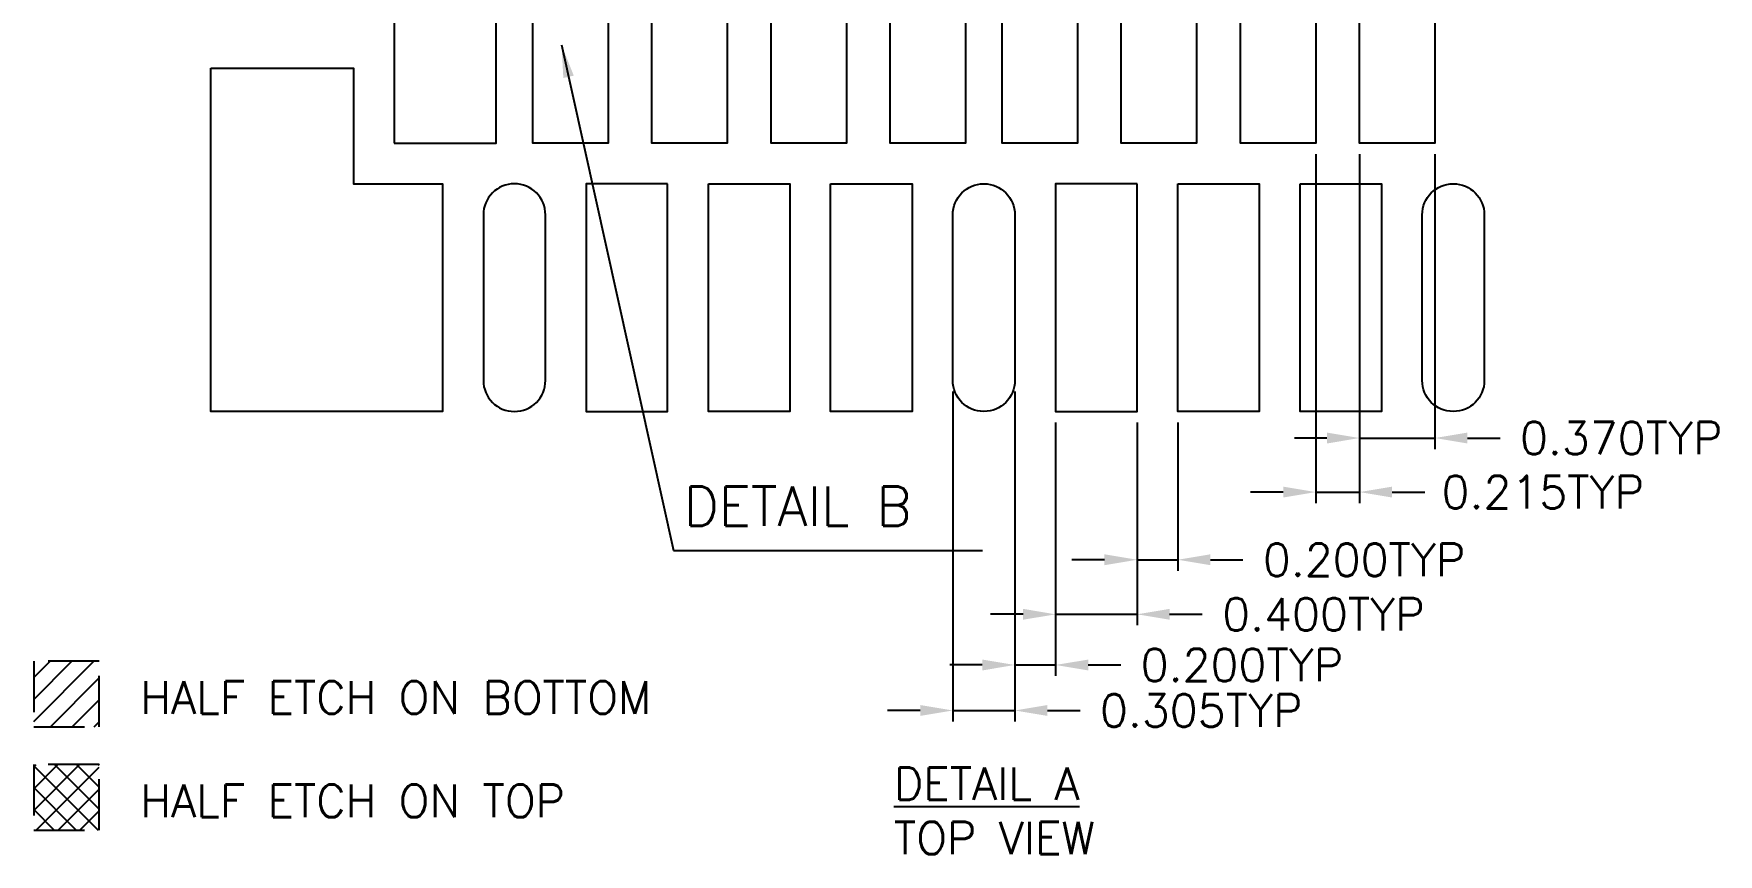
# Model space of a CAD drawing. Header units: millimetres. Extents: x 413.95 to 422.4, y 93.98 to 100.
# Drawn here: x 414.174 to 418.31, y 93.983 to 95.996 of the extents above; entities that cross this region are included whole.
import ezdxf
from ezdxf.enums import TextEntityAlignment as Align

# ---------------------------------------------------------------- set-up
doc = ezdxf.new("R2010")
doc.units = ezdxf.units.MM
doc.header["$LTSCALE"] = 0.5
doc.header["$PDMODE"] = 98
doc.linetypes.add('HIDDEN', pattern=[0.375, 0.25, -0.125])
for name, color, linetype in [('1', 7, 'HIDDEN'), ('1D', 4, 'Continuous'), ('DIMENSION', 3, 'Continuous'), ('HEB', 4, 'Continuous'), ('HET', 6, 'Continuous')]:
    doc.layers.add(name, color=color, linetype=linetype)
doc.styles.add('SIMPLEX', font='simplex.shx', dxfattribs={"bigfont": 'AllInOneBig.shx'})
doc.dimstyles.new('Standard3', dxfattribs={"dimtxt": 0.08, "dimasz": 0.08, "dimexe": 0.027, "dimexo": 0.027, "dimgap": 0.027, "dimtad": 1, "dimdec": 3, "dimlfac": 2, "dimrnd": 0.0005, "dimzin": 1, "dimtxsty": 'SIMPLEX', "dimcen": 0.1905, "dimclrd": 256, "dimclre": 256, "dimclrt": 256, "dimazin": 3, "dimtp": 0.03, "dimtm": 0.05, "dimtfac": 0.8, "dimtdec": 3, "dimtmove": 0, "dimatfit": 3, "dimfxl": 0.05, "dimtzin": 4, "dimlwd": -1, "dimlwe": -1})

# ---------------------------------------------------------------- blocks, each defined once
blk = doc.blocks.new('*D330')
at = {"layer": 'Defpoints', "color": 0, "ltscale": 0.1, "transparency": 16777216}
for p in [(417.4294, 95.7279), (417.6144, 95.7279), (417.6144, 95.004)]:
    blk.add_point(p, dxfattribs=at)
at = {"layer": 'DIMENSION', "ltscale": 0.1, "transparency": 16777216}
for p, q in [((417.4294, 95.7009), (417.4294, 94.977)), ((417.6144, 95.7009), (417.6144, 94.977)), ((417.3494, 95.004), (417.2694, 95.004)), ((417.4294, 95.004), (417.6144, 95.004)), ((417.6944, 95.004), (417.7744, 95.004))]:
    blk.add_line(p, q, dxfattribs=at)
for points in [[(417.3494, 95.0173), (417.3494, 94.9906), (417.4294, 95.004)], [(417.6944, 95.0173), (417.6944, 94.9906), (417.6144, 95.004)]]:
    blk.add_solid(points, dxfattribs=at)
at = {"layer": 'DIMENSION', "ltscale": 0.1, "transparency": 16777216, "insert": (418.0719, 95.004), "char_height": 0.08, "attachment_point": 5, "style": 'SIMPLEX'}
blk.add_mtext('\\A1;0.370TYP', dxfattribs=at)
blk = doc.blocks.new('*D327')
at = {"layer": 'Defpoints', "color": 0, "ltscale": 0.1, "transparency": 16777216}
for p in [(416.4307, 95.1454), (416.5832, 95.1454), (416.5832, 94.3355)]:
    blk.add_point(p, dxfattribs=at)
at = {"layer": 'DIMENSION', "ltscale": 0.1, "transparency": 16777216}
for p, q in [((416.4307, 95.1184), (416.4307, 94.3085)), ((416.5832, 95.1184), (416.5832, 94.3085)), ((416.3507, 94.3355), (416.2707, 94.3355)), ((416.4307, 94.3355), (416.5832, 94.3355)), ((416.6632, 94.3355), (416.7432, 94.3355))]:
    blk.add_line(p, q, dxfattribs=at)
for points in [[(416.3507, 94.3488), (416.3507, 94.3221), (416.4307, 94.3355)], [(416.6632, 94.3488), (416.6632, 94.3221), (416.5832, 94.3355)]]:
    blk.add_solid(points, dxfattribs=at)
at = {"layer": 'DIMENSION', "ltscale": 0.1, "transparency": 16777216, "insert": (417.0407, 94.3355), "char_height": 0.08, "attachment_point": 5, "style": 'SIMPLEX'}
blk.add_mtext('\\A1;0.305TYP', dxfattribs=at)
blk = doc.blocks.new('*D331')
at = {"layer": 'Defpoints', "color": 0, "ltscale": 0.1, "transparency": 16777216}
for p in [(417.3219, 95.7279), (417.4294, 95.7279), (417.4294, 94.8714)]:
    blk.add_point(p, dxfattribs=at)
at = {"layer": 'DIMENSION', "ltscale": 0.1, "transparency": 16777216}
for p, q in [((417.3219, 95.7009), (417.3219, 94.8444)), ((417.4294, 95.7009), (417.4294, 94.8444)), ((417.2419, 94.8714), (417.1619, 94.8714)), ((417.3219, 94.8714), (417.4294, 94.8714)), ((417.5094, 94.8714), (417.5894, 94.8714))]:
    blk.add_line(p, q, dxfattribs=at)
for points in [[(417.2419, 94.8847), (417.2419, 94.858), (417.3219, 94.8714)], [(417.5094, 94.8847), (417.5094, 94.858), (417.4294, 94.8714)]]:
    blk.add_solid(points, dxfattribs=at)
at = {"layer": 'DIMENSION', "ltscale": 0.1, "transparency": 16777216, "insert": (417.8793, 94.8714), "char_height": 0.08, "attachment_point": 5, "style": 'SIMPLEX'}
blk.add_mtext('\\A1;0.215TYP', dxfattribs=at)
blk = doc.blocks.new('*D328')
at = {"layer": 'Defpoints', "color": 0, "ltscale": 0.1, "transparency": 16777216}
for p in [(416.5832, 95.1454), (416.6832, 95.0691), (416.6832, 94.4471)]:
    blk.add_point(p, dxfattribs=at)
at = {"layer": 'DIMENSION', "ltscale": 0.1, "transparency": 16777216}
for p, q in [((416.5832, 95.1184), (416.5832, 94.4201)), ((416.6832, 95.0421), (416.6832, 94.4201)), ((416.5032, 94.4471), (416.4232, 94.4471)), ((416.5832, 94.4471), (416.6832, 94.4471)), ((416.7632, 94.4471), (416.8432, 94.4471))]:
    blk.add_line(p, q, dxfattribs=at)
for points in [[(416.5032, 94.4604), (416.5032, 94.4337), (416.5832, 94.4471)], [(416.7632, 94.4604), (416.7632, 94.4337), (416.6832, 94.4471)]]:
    blk.add_solid(points, dxfattribs=at)
at = {"layer": 'DIMENSION', "ltscale": 0.1, "transparency": 16777216, "insert": (417.1407, 94.4471), "char_height": 0.08, "attachment_point": 5, "style": 'SIMPLEX'}
blk.add_mtext('\\A1;0.200TYP', dxfattribs=at)
blk = doc.blocks.new('*D329')
at = {"layer": 'Defpoints', "color": 0, "ltscale": 0.1, "transparency": 16777216}
for p in [(416.6832, 95.0691), (416.8832, 95.0691), (416.8832, 94.5714)]:
    blk.add_point(p, dxfattribs=at)
at = {"layer": 'DIMENSION', "ltscale": 0.1, "transparency": 16777216}
for p, q in [((416.6832, 95.0421), (416.6832, 94.5444)), ((416.8832, 95.0421), (416.8832, 94.5444)), ((416.6032, 94.5714), (416.5232, 94.5714)), ((416.6832, 94.5714), (416.8832, 94.5714)), ((416.9632, 94.5714), (417.0432, 94.5714))]:
    blk.add_line(p, q, dxfattribs=at)
for points in [[(416.6032, 94.5848), (416.6032, 94.5581), (416.6832, 94.5714)], [(416.9632, 94.5848), (416.9632, 94.5581), (416.8832, 94.5714)]]:
    blk.add_solid(points, dxfattribs=at)
at = {"layer": 'DIMENSION', "ltscale": 0.1, "transparency": 16777216, "insert": (417.3407, 94.5714), "char_height": 0.08, "attachment_point": 5, "style": 'SIMPLEX'}
blk.add_mtext('\\A1;0.400TYP', dxfattribs=at)
blk = doc.blocks.new('*D337')
at = {"layer": 'Defpoints', "color": 0, "ltscale": 0.1, "transparency": 16777216}
for p in [(416.8832, 95.0691), (416.9832, 95.0691), (416.9832, 94.7053)]:
    blk.add_point(p, dxfattribs=at)
at = {"layer": 'DIMENSION', "ltscale": 0.1, "transparency": 16777216}
for p, q in [((416.8832, 95.0421), (416.8832, 94.6783)), ((416.9832, 95.0421), (416.9832, 94.6783)), ((416.8032, 94.7053), (416.7232, 94.7053)), ((416.8832, 94.7053), (416.9832, 94.7053)), ((417.0632, 94.7053), (417.1432, 94.7053))]:
    blk.add_line(p, q, dxfattribs=at)
for points in [[(416.8032, 94.7187), (416.8032, 94.692), (416.8832, 94.7053)], [(417.0632, 94.7187), (417.0632, 94.692), (416.9832, 94.7053)]]:
    blk.add_solid(points, dxfattribs=at)
at = {"layer": 'DIMENSION', "ltscale": 0.1, "transparency": 16777216, "insert": (417.4407, 94.7053), "char_height": 0.08, "attachment_point": 5, "style": 'SIMPLEX'}
blk.add_mtext('\\A1;0.200TYP', dxfattribs=at)

msp = doc.modelspace()

# ---------------------------------------------------------------- hatches: boundary and pattern name
at = {"layer": 'HEB'}
h = msp.add_hatch(dxfattribs=at)
h.set_pattern_fill('ANSI31', color=256, scale=0.012, angle=360, style=0)
h.set_pattern_definition([(45, (416.139782, 96.489464), (-0.02694077, 0.02694077), [])])
h.paths.add_polyline_path([(414.335, 94.29545), (414.335, 94.45625), (414.1742, 94.45625), (414.1742, 94.29545)])
at = {"layer": 'HET'}
h = msp.add_hatch(dxfattribs=at)
h.set_pattern_fill('ANSI37', color=6, scale=0.012, style=0)
h.set_pattern_definition([(45, (395.855695, 97.00048), (-0.02694077, 0.02694077), []), (135, (395.855695, 97.00048), (-0.02694077, -0.02694077), [])])
h.paths.add_polyline_path([(414.335, 94.04166), (414.335, 94.20247), (414.1742, 94.20247), (414.1742, 94.04166)])

# ---------------------------------------------------------------- linework, layer by layer
for points in [[(415.05945, 95.7279), (415.30945, 95.7279), (415.30945, 96.0779), (415.05945, 96.0779)], [(415.39945, 96.0779), (415.58445, 96.0779), (415.58445, 95.7279), (415.39945, 95.7279)], [(415.69195, 96.0779), (415.87695, 96.0779), (415.87695, 95.7279), (415.69195, 95.7279)], [(415.98445, 96.0779), (416.16945, 96.0779), (416.16945, 95.7279), (415.98445, 95.7279)], [(416.27695, 96.0779), (416.46195, 96.0779), (416.46195, 95.7279), (416.27695, 95.7279)], [(416.55195, 96.0779), (416.73695, 96.0779), (416.73695, 95.7279), (416.55195, 95.7279)], [(416.84445, 96.0779), (417.02945, 96.0779), (417.02945, 95.7279), (416.84445, 95.7279)], [(417.13695, 96.0779), (417.32195, 96.0779), (417.32195, 95.7279), (417.13695, 95.7279)], [(417.42945, 96.0779), (417.61445, 96.0779), (417.61445, 95.7279), (417.42945, 95.7279)]]:
    msp.add_lwpolyline(points, close=True)
msp.add_lwpolyline([(414.60945, 95.91165), (414.95945, 95.91165), (414.95945, 95.6279), (415.1782, 95.6279), (415.1782, 95.06915), (414.60945, 95.06915), (414.60945, 95.91165)])
for points in [[(415.2782, 95.1454, 1), (415.4307, 95.1454), (415.4307, 95.55165, 1), (415.2782, 95.55165)], [(416.5832, 95.1454, -1), (416.4307, 95.1454), (416.4307, 95.55165, -1), (416.5832, 95.55165)], [(417.7357, 95.1454, -1), (417.5832, 95.1454), (417.5832, 95.55165, -1), (417.7357, 95.55165)]]:
    msp.add_lwpolyline(points, format="xyb", close=True)
at = {"layer": '1'}
for p, q in [((414.335, 94.45625), (414.1742, 94.45625)), ((414.1742, 94.45625), (414.1742, 94.29545)), ((414.335, 94.29545), (414.335, 94.45625)), ((414.1742, 94.29545), (414.335, 94.29545)), ((414.335, 94.20247), (414.1742, 94.20247)), ((414.1742, 94.20247), (414.1742, 94.04166)), ((414.335, 94.04166), (414.335, 94.20247)), ((414.1742, 94.04166), (414.335, 94.04166))]:
    msp.add_line(p, q, dxfattribs=at)
at = {"layer": '1D', "color": 0, "ltscale": 0.1}
for points in [[(415.7307, 95.6279), (415.5307, 95.6279), (415.5307, 95.06915), (415.7307, 95.06915)], [(415.8307, 95.6279), (416.0307, 95.6279), (416.0307, 95.06915), (415.8307, 95.06915)], [(416.1307, 95.6279), (416.3307, 95.6279), (416.3307, 95.06915), (416.1307, 95.06915)], [(416.8832, 95.6279), (416.6832, 95.6279), (416.6832, 95.06915), (416.8832, 95.06915)], [(416.9832, 95.6279), (417.1832, 95.6279), (417.1832, 95.06915), (416.9832, 95.06915)], [(417.2832, 95.6279), (417.4832, 95.6279), (417.4832, 95.06915), (417.2832, 95.06915)]]:
    msp.add_lwpolyline(points, close=True, dxfattribs=at)

# ---------------------------------------------------------------- texts
at = {"layer": '1D', "color": 0, "ltscale": 0.1, "style": 'SIMPLEX'}
for s, p in [('HALF ETCH ON BOTTOM', (414.43615, 94.36728)), ('HALF ETCH ON TOP', (414.43615, 94.1135))]:
    msp.add_text(s, height=0.08, rotation=360, dxfattribs=at).set_placement(p, align=Align.MIDDLE_LEFT)
at = {"layer": '1D', "ltscale": 0.1, "attachment_point": 1, "style": 'SIMPLEX'}
for s, insert, char_height, width in [('DETAIL B', (415.76999, 94.88468), 0.096, 0.9382929), ('{\\LDETAIL A}\\PTOP VIEW', (416.28614, 94.19589), 0.08, 0.7819107)]:
    msp.add_mtext(s, dxfattribs=dict(at, insert=insert, char_height=char_height, width=width))

# ---------------------------------------------------------------- dimensions: what is measured, and where the dimension line sits
at = {"layer": 'DIMENSION', "ltscale": 0.1}
for base, p1, p2, picture, middle in [((417.42945, 94.87138), (417.32195, 95.7279), (417.42945, 95.7279), '*D331', (417.87931, 94.87138)), ((417.61445, 95.00397), (417.42945, 95.7279), (417.61445, 95.7279), '*D330', (418.07193, 95.00397)), ((416.6832, 94.44706), (416.5832, 95.1454), (416.6832, 95.06915), '*D328', (417.14068, 94.44706)), ((416.8832, 94.57142), (416.6832, 95.06915), (416.8832, 95.06915), '*D329', (417.34067, 94.57142))]:
    dim = msp.add_linear_dim(base=base, p1=p1, p2=p2, text='<>TYP', dimstyle='Standard3', dxfattribs=at)
    dim.commit()
    dim.dimension.update_dxf_attribs({"geometry": picture, "text_midpoint": middle})
dim = msp.add_linear_dim(base=(416.5832, 94.33545), p1=(416.4307, 95.1454), p2=(416.5832, 95.1454), text='<>TYP', dimstyle='Standard3', dxfattribs=at)
dim.commit()
dim.dimension.update_dxf_attribs({"geometry": '*D327', "text_midpoint": (417.04068, 94.33545), "dimtype": 160})
dim = msp.add_linear_dim(base=(416.9832, 94.70535), p1=(416.8832, 95.06915), p2=(416.9832, 95.06915), text='<>TYP', dimstyle='Standard3', override={"dimtol": 0, "dimlim": 0, "dimtp": 0.03, "dimtm": 0.05, "dimtfac": 0.8, "dimtdec": 3, "dimtolj": 1, "dimtzin": 4}, dxfattribs=at)
dim.commit()
dim.dimension.update_dxf_attribs({"geometry": '*D337', "text_midpoint": (417.44068, 94.70535)})

# ---------------------------------------------------------------- leaders
at = {"layer": '1D', "ltscale": 0.1}
msp.add_leader([(415.47012, 95.96852), (415.74531, 94.72774), (416.5037, 94.72779)], dimstyle='Standard3', dxfattribs=at)

doc.saveas('drawing.dxf')
